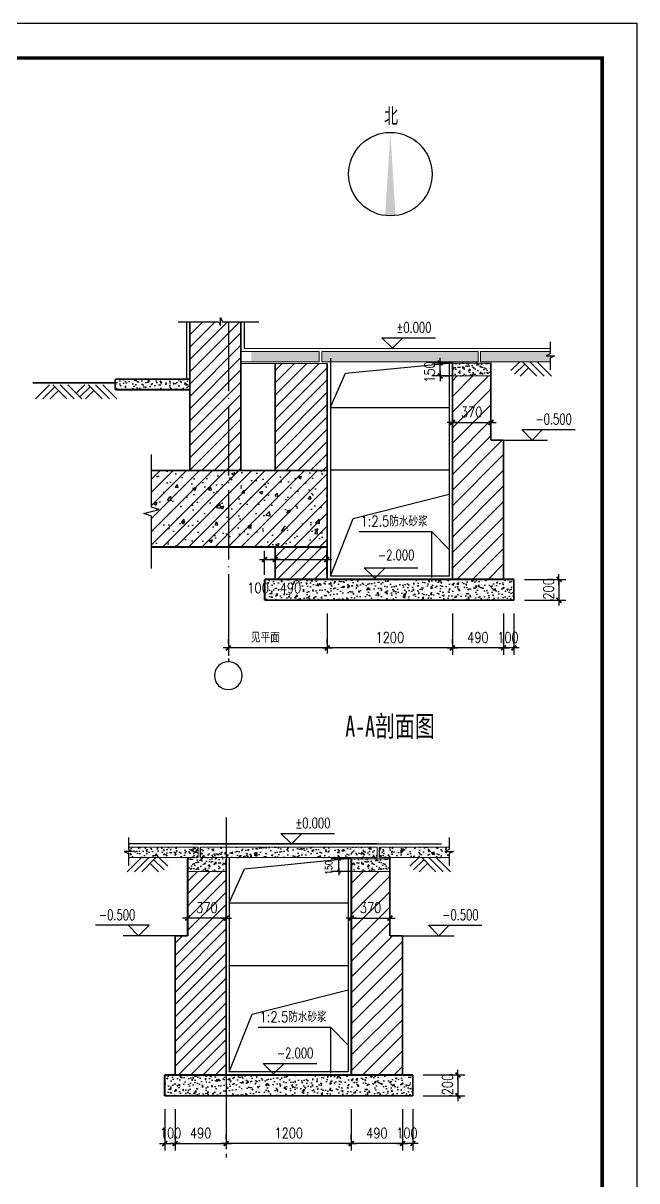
# Model space of a CAD drawing. Extents: x -55219 to 470149, y 494712 to 780039.
# Drawn here: x 44447 to 70931, y 632948 to 682881 of the extents above; entities that cross this region are included whole.
import ezdxf
from ezdxf.enums import TextEntityAlignment as Align

# ---------------------------------------------------------------- set-up
doc = ezdxf.new("R2010")
doc.units = 0
doc.header["$LTSCALE"] = 1500
doc.header["$MEASUREMENT"] = 0
doc.linetypes.add('CONTINOUS', pattern=[0])
doc.linetypes.add('DOTE', pattern=[2.42, 2, -0.2, 0.02, -0.2])
doc.layers.get('0').update_dxf_attribs({"linetype": 'CONTINUOUS'})
doc.layers.get('DEFPOINTS').update_dxf_attribs({"linetype": 'CONTINUOUS'})
for name, color, linetype in [('AXIS', 3, 'CONTINUOUS'), ('AXIS_TEXT', 7, 'CONTINUOUS'), ('DOTE', 1, 'DOTE'), ('LVTRY', 6, 'CONTINUOUS'), ('OTHER', 7, 'CONTINUOUS'), ('PUB_DIM', 3, 'CONTINUOUS'), ('PUB_TEXT', 7, 'CONTINUOUS'), ('PUB_TITLE', 4, 'CONTINUOUS'), ('PUB_WALL', 255, 'CONTINUOUS'), ('STAIR', 2, 'CONTINUOUS'), ('WINDOW', 2, 'CONTINUOUS')]:
    doc.layers.add(name, color=color, linetype=linetype)
doc.styles.add('-宋体', font='', dxfattribs={"width": 0.7})
doc.styles.add('_HZTXT', font='txt.shx', dxfattribs={"width": 0.8, "bigfont": 'hztxt.shx'})
doc.styles.add('_HZTXT1', font='txt.shx', dxfattribs={"width": 0.8, "bigfont": 'HZTXT1.shx'})
doc.styles.add('COMPLEX', font='COMPLEX')
doc.styles.add('DIM_FONT', font='SIMPLEX.shx', dxfattribs={"width": 0.8})
doc.styles.get('-宋体').set_extended_font_data('SimSun')
doc.dimstyles.new('AXIS', dxfattribs={"dimtxt": 300, "dimasz": 1, "dimexe": 250, "dimexo": 300, "dimgap": 150, "dimtad": 1, "dimdec": 0, "dimzin": 0, "dimdsep": 46, "dimtxsty": 'DIM_FONT', "dimblk": '_DIMX', "dimcen": 0.09, "dimse1": 1, "dimse2": 1, "dimclrt": 7, "dimadec": 0, "dimazin": 0, "dimtfac": 1, "dimtdec": 0, "dimtix": 1, "dimtmove": 2, "dimatfit": 3, "dimldrblk": '_DIMX', "dimfxl": 1, "dimtolj": 1, "dimtzin": 0, "dimarcsym": 0})
doc.dimstyles.new('DIMN150', dxfattribs={"dimscale": 1.5, "dimtxt": 300, "dimasz": 1, "dimexe": 250, "dimexo": 300, "dimgap": 150, "dimtad": 1, "dimdec": 0, "dimzin": 0, "dimdsep": 46, "dimtxsty": 'DIM_FONT', "dimblk": '_DIMX', "dimcen": 0.09, "dimclrt": 7, "dimadec": 0, "dimazin": 0, "dimtfac": 1, "dimtdec": 0, "dimtix": 1, "dimtmove": 2, "dimatfit": 3, "dimldrblk": '_DIMX', "dimfxl": 1, "dimtolj": 1, "dimtzin": 0, "dimarcsym": 0})
pattern_1 = [(50, (289052.7, 735730.43), (546.554, -47.81726), [57.15, -628.65]), (355, (289052.7, 735730.43), (-105.7285, 573.1699), [45.72, -502.92]), (100.451, (289098.24, 735726.45), (440.8275, 525.3501), [48.57, -534.27]), (46.1842, (289052.7, 735882.8), (813.2371, -126.127), [85.725, -942.975]), (96.6356, (289120.5, 735872.3), (712.2127, 742.2767), [72.855, -801.405]), (351.184, (289052.7, 735882.8), (712.2138, 742.2754), [68.58, -754.38]), (21, (289128.9, 735844.73), (454.84464, -306.79656), [57.15, -628.65]), (326, (289128.9, 735844.73), (185.4061, 552.5639), [45.72, -502.92]), (71.4514, (289166.8, 735819.16), (640.2495, 245.7686), [48.57, -534.27]), (37.5, (289052.7, 735730.43), (9.26581, 253.66512), [0, -496.824, 0, -510.54, 0, -504.825]), (7.5, (289052.7, 735730.43), (200.459, 300.54172), [0, -291.084, 0, -485.394, 0, -192.405]), (327.5, (288882.77, 735730.43), (406.77179, -17.18623), [0, -190.5, 0, -594.36, 0, -788.67]), (317.5, (288806.57, 735730.43), (444.38754, 76.27947), [0, -247.65, 0, -394.716, 0, -560.07])]

# ---------------------------------------------------------------- blocks, each defined once
blk = doc.blocks.new('_NORTH')
blk.add_circle((0, 0), 1200)
blk.add_solid([(-1191, 149), (-1191, -149), (1200, 0)])
blk = doc.blocks.new('_AXISO')
blk.add_circle((0, 0), 0.5)
at = {"layer": 'AXIS_TEXT', "style": 'COMPLEX', "width": 1.041667}
blk.add_attdef('A', text='', height=0.56, dxfattribs=at).set_placement((-0.25, -0.28), (0.25, -0.28), align=Align.FIT)
blk = doc.blocks.new('_DIMX')
blk.add_line((-150, 0), (150, 0))
at = {"const_width": 50}
blk.add_lwpolyline([(-70, -70), (70, 70)], dxfattribs=at)
blk = doc.blocks.new('*D894')
at = {"color": 0, "linetype": 'ByBlock'}
for p, q in [((57570, 656126), (57570, 656310)), ((62970, 656126), (62970, 656310)), ((62968, 655935), (57571, 655935))]:
    blk.add_line(p, q, dxfattribs=at)
at = {"layer": 'DEFPOINTS', "color": 0, "linetype": 'ByBlock'}
for p in [(57570, 655935), (57570, 655676), (62970, 655676)]:
    blk.add_point(p, dxfattribs=at)
at = {"color": 0, "linetype": 'ByBlock', "xscale": 1.5, "yscale": 1.5, "zscale": 1.5, "rotation": 180}
blk.add_blockref('_DIMX', (57570, 655935), dxfattribs=at)
at = {"color": 0, "linetype": 'ByBlock', "xscale": 1.5, "yscale": 1.5, "zscale": 1.5}
blk.add_blockref('_DIMX', (62970, 655935), dxfattribs=at)
at = {"color": 7, "linetype": 'ByBlock', "insert": (60270, 656385), "char_height": 450, "attachment_point": 5, "style": 'DIM_FONT'}
blk.add_mtext('\\A1;1200', dxfattribs=at)
blk = doc.blocks.new('*D895')
at = {"color": 0, "linetype": 'ByBlock'}
for p, q in [((54869, 659089), (54869, 660120)), ((55320, 659089), (55320, 660120)), ((54868, 659745), (54866, 659745)), ((54869, 659745), (55320, 659745)), ((54869, 659745), (55320, 659745)), ((55321, 659745), (55323, 659745))]:
    blk.add_line(p, q, dxfattribs=at)
at = {"layer": 'DEFPOINTS', "color": 0, "linetype": 'ByBlock'}
for p in [(55320, 659745), (54869, 658639), (55320, 658639)]:
    blk.add_point(p, dxfattribs=at)
at = {"color": 0, "linetype": 'ByBlock', "xscale": 1.5, "yscale": 1.5, "zscale": 1.5}
blk.add_blockref('_DIMX', (54869, 659745), dxfattribs=at)
at = {"color": 0, "linetype": 'ByBlock', "xscale": 1.5, "yscale": 1.5, "zscale": 1.5, "rotation": 180}
blk.add_blockref('_DIMX', (55320, 659745), dxfattribs=at)
at = {"color": 7, "linetype": 'ByBlock', "insert": (54587, 658521), "char_height": 450, "attachment_point": 5, "style": 'DIM_FONT'}
blk.add_mtext('\\A1;100', dxfattribs=at)
blk = doc.blocks.new('*D896')
at = {"color": 0, "linetype": 'ByBlock'}
for p, q in [((55320, 659089), (55320, 660120)), ((57549, 659086), (57549, 660120)), ((55321, 659745), (57547, 659745))]:
    blk.add_line(p, q, dxfattribs=at)
at = {"layer": 'DEFPOINTS', "color": 0, "linetype": 'ByBlock'}
for p in [(57549, 659745), (55320, 658639), (57549, 658636)]:
    blk.add_point(p, dxfattribs=at)
at = {"color": 0, "linetype": 'ByBlock', "xscale": 1.5, "yscale": 1.5, "zscale": 1.5, "rotation": 180}
blk.add_blockref('_DIMX', (55320, 659745), dxfattribs=at)
at = {"color": 0, "linetype": 'ByBlock', "xscale": 1.5, "yscale": 1.5, "zscale": 1.5}
blk.add_blockref('_DIMX', (57549, 659745), dxfattribs=at)
at = {"color": 7, "linetype": 'ByBlock', "insert": (55984, 658521), "char_height": 450, "attachment_point": 5, "style": 'DIM_FONT'}
blk.add_mtext('\\A1;490', dxfattribs=at)
blk = doc.blocks.new('*D897')
at = {"color": 0, "linetype": 'ByBlock'}
for p, q in [((62970, 656126), (62970, 656310)), ((65175, 656126), (65175, 656310)), ((65173, 655935), (62971, 655935))]:
    blk.add_line(p, q, dxfattribs=at)
at = {"layer": 'DEFPOINTS', "color": 0, "linetype": 'ByBlock'}
for p in [(62970, 655935), (62970, 655676), (65175, 655676)]:
    blk.add_point(p, dxfattribs=at)
at = {"color": 0, "linetype": 'ByBlock', "xscale": 1.5, "yscale": 1.5, "zscale": 1.5, "rotation": 180}
blk.add_blockref('_DIMX', (62970, 655935), dxfattribs=at)
at = {"color": 0, "linetype": 'ByBlock', "xscale": 1.5, "yscale": 1.5, "zscale": 1.5}
blk.add_blockref('_DIMX', (65175, 655935), dxfattribs=at)
at = {"color": 7, "linetype": 'ByBlock', "insert": (64072, 656385), "char_height": 450, "attachment_point": 5, "style": 'DIM_FONT'}
blk.add_mtext('\\A1;490', dxfattribs=at)
blk = doc.blocks.new('*D898')
at = {"color": 0, "linetype": 'ByBlock'}
for p, q in [((65175, 656126), (65175, 656310)), ((65625, 656126), (65625, 656310)), ((65173, 655935), (65172, 655935)), ((65625, 655935), (65175, 655935)), ((65625, 655935), (65175, 655935)), ((65626, 655935), (65628, 655935))]:
    blk.add_line(p, q, dxfattribs=at)
at = {"layer": 'DEFPOINTS', "color": 0, "linetype": 'ByBlock'}
for p in [(65175, 655935), (65175, 655676), (65625, 655676)]:
    blk.add_point(p, dxfattribs=at)
at = {"color": 0, "linetype": 'ByBlock', "xscale": 1.5, "yscale": 1.5, "zscale": 1.5}
blk.add_blockref('_DIMX', (65175, 655935), dxfattribs=at)
at = {"color": 0, "linetype": 'ByBlock', "xscale": 1.5, "yscale": 1.5, "zscale": 1.5, "rotation": 180}
blk.add_blockref('_DIMX', (65625, 655935), dxfattribs=at)
at = {"color": 7, "linetype": 'ByBlock', "insert": (65369, 656385), "char_height": 450, "attachment_point": 5, "style": 'DIM_FONT'}
blk.add_mtext('\\A1;100', dxfattribs=at)
blk = doc.blocks.new('*D899')
at = {"color": 0, "linetype": 'ByBlock'}
for p, q in [((62970, 665609), (62970, 666032)), ((62971, 665657), (64633, 665657)), ((64635, 665609), (64635, 666032))]:
    blk.add_line(p, q, dxfattribs=at)
at = {"layer": 'DEFPOINTS', "color": 0, "linetype": 'ByBlock'}
for p in [(64635, 665657), (62970, 665159), (64635, 665159)]:
    blk.add_point(p, dxfattribs=at)
at = {"color": 0, "linetype": 'ByBlock', "xscale": 1.5, "yscale": 1.5, "zscale": 1.5, "rotation": 180}
blk.add_blockref('_DIMX', (62970, 665657), dxfattribs=at)
at = {"color": 0, "linetype": 'ByBlock', "xscale": 1.5, "yscale": 1.5, "zscale": 1.5}
blk.add_blockref('_DIMX', (64635, 665657), dxfattribs=at)
at = {"color": 7, "linetype": 'ByBlock', "insert": (63802, 666107), "char_height": 450, "attachment_point": 5, "style": 'DIM_FONT'}
blk.add_mtext('\\A1;370', dxfattribs=at)
blk = doc.blocks.new('*D900')
at = {"color": 0, "linetype": 'ByBlock'}
for p, q in [((62436, 667668), (62436, 668220)), ((62579, 668221), (62811, 668221)), ((62579, 667667), (62811, 667667))]:
    blk.add_line(p, q, dxfattribs=at)
at = {"layer": 'DEFPOINTS', "color": 0, "linetype": 'ByBlock'}
for p in [(62129, 668221), (62436, 668221), (62129, 667667)]:
    blk.add_point(p, dxfattribs=at)
at = {"color": 0, "linetype": 'ByBlock', "xscale": 1.5, "yscale": 1.5, "zscale": 1.5}
for p, rotation in [((62436, 668221), 90), ((62436, 667667), 270)]:
    blk.add_blockref('_DIMX', p, dxfattribs=dict(at, rotation=rotation))
at = {"color": 7, "linetype": 'ByBlock', "insert": (61986, 667833), "char_height": 450, "attachment_point": 5, "rotation": 90, "style": 'DIM_FONT'}
blk.add_mtext('\\A1;150', dxfattribs=at)
blk = doc.blocks.new('*D901')
at = {"color": 0, "linetype": 'ByBlock'}
for p, q in [((67321, 658892), (67195, 658892)), ((67570, 658890), (67570, 657993)), ((67321, 657992), (67195, 657992))]:
    blk.add_line(p, q, dxfattribs=at)
at = {"layer": 'DEFPOINTS', "color": 0, "linetype": 'ByBlock'}
for p in [(67771, 658892), (67570, 657992), (67771, 657992)]:
    blk.add_point(p, dxfattribs=at)
at = {"color": 0, "linetype": 'ByBlock', "xscale": 1.5, "yscale": 1.5, "zscale": 1.5}
for p, rotation in [((67570, 658892), 90), ((67570, 657992), 270)]:
    blk.add_blockref('_DIMX', p, dxfattribs=dict(at, rotation=rotation))
at = {"color": 7, "linetype": 'ByBlock', "insert": (67120, 658480), "char_height": 450, "attachment_point": 5, "rotation": 90, "style": 'DIM_FONT'}
blk.add_mtext('\\A1;200', dxfattribs=at)
blk = doc.blocks.new('*D909')
at = {"color": 0, "linetype": 'ByBlock'}
for p, q in [((58609, 644232), (58609, 644656)), ((60274, 644232), (60274, 644656)), ((58611, 644281), (60273, 644281))]:
    blk.add_line(p, q, dxfattribs=at)
at = {"layer": 'DEFPOINTS', "color": 0, "linetype": 'ByBlock'}
for p in [(60274, 644281), (58609, 643782), (60274, 643782)]:
    blk.add_point(p, dxfattribs=at)
at = {"color": 0, "linetype": 'ByBlock', "xscale": 1.5, "yscale": 1.5, "zscale": 1.5, "rotation": 180}
blk.add_blockref('_DIMX', (58609, 644281), dxfattribs=at)
at = {"color": 0, "linetype": 'ByBlock', "xscale": 1.5, "yscale": 1.5, "zscale": 1.5}
blk.add_blockref('_DIMX', (60274, 644281), dxfattribs=at)
at = {"color": 7, "linetype": 'ByBlock', "insert": (59442, 644731), "char_height": 450, "attachment_point": 5, "style": 'DIM_FONT'}
blk.add_mtext('\\A1;370', dxfattribs=at)
blk = doc.blocks.new('*D908')
at = {"color": 0, "linetype": 'ByBlock'}
for p, q in [((60814, 634749), (60814, 634933)), ((61264, 634749), (61264, 634933)), ((60813, 634558), (60811, 634558)), ((61264, 634558), (60814, 634558)), ((61264, 634558), (60814, 634558)), ((61266, 634558), (61267, 634558))]:
    blk.add_line(p, q, dxfattribs=at)
at = {"layer": 'DEFPOINTS', "color": 0, "linetype": 'ByBlock'}
for p in [(60814, 634558), (60814, 634299), (61264, 634299)]:
    blk.add_point(p, dxfattribs=at)
at = {"color": 0, "linetype": 'ByBlock', "xscale": 1.5, "yscale": 1.5, "zscale": 1.5}
blk.add_blockref('_DIMX', (60814, 634558), dxfattribs=at)
at = {"color": 0, "linetype": 'ByBlock', "xscale": 1.5, "yscale": 1.5, "zscale": 1.5, "rotation": 180}
blk.add_blockref('_DIMX', (61264, 634558), dxfattribs=at)
at = {"color": 7, "linetype": 'ByBlock', "insert": (61009, 635008), "char_height": 450, "attachment_point": 5, "style": 'DIM_FONT'}
blk.add_mtext('\\A1;100', dxfattribs=at)
blk = doc.blocks.new('*D907')
at = {"color": 0, "linetype": 'ByBlock'}
for p, q in [((58609, 634749), (58609, 634933)), ((60814, 634749), (60814, 634933)), ((60813, 634558), (58611, 634558))]:
    blk.add_line(p, q, dxfattribs=at)
at = {"layer": 'DEFPOINTS', "color": 0, "linetype": 'ByBlock'}
for p in [(58609, 634558), (58609, 634299), (60814, 634299)]:
    blk.add_point(p, dxfattribs=at)
at = {"color": 0, "linetype": 'ByBlock', "xscale": 1.5, "yscale": 1.5, "zscale": 1.5, "rotation": 180}
blk.add_blockref('_DIMX', (58609, 634558), dxfattribs=at)
at = {"color": 0, "linetype": 'ByBlock', "xscale": 1.5, "yscale": 1.5, "zscale": 1.5}
blk.add_blockref('_DIMX', (60814, 634558), dxfattribs=at)
at = {"color": 7, "linetype": 'ByBlock', "insert": (59712, 635008), "char_height": 450, "attachment_point": 5, "style": 'DIM_FONT'}
blk.add_mtext('\\A1;490', dxfattribs=at)
blk = doc.blocks.new('*D906')
at = {"color": 0, "linetype": 'ByBlock'}
for p, q in [((62961, 637515), (62835, 637515)), ((63210, 637513), (63210, 636616)), ((62961, 636615), (62835, 636615))]:
    blk.add_line(p, q, dxfattribs=at)
at = {"layer": 'DEFPOINTS', "color": 0, "linetype": 'ByBlock'}
for p in [(63411, 637515), (63210, 636615), (63411, 636615)]:
    blk.add_point(p, dxfattribs=at)
at = {"color": 0, "linetype": 'ByBlock', "xscale": 1.5, "yscale": 1.5, "zscale": 1.5}
for p, rotation in [((63210, 637515), 90), ((63210, 636615), 270)]:
    blk.add_blockref('_DIMX', p, dxfattribs=dict(at, rotation=rotation))
at = {"color": 7, "linetype": 'ByBlock', "insert": (62760, 637103), "char_height": 450, "attachment_point": 5, "rotation": 90, "style": 'DIM_FONT'}
blk.add_mtext('\\A1;200', dxfattribs=at)
blk = doc.blocks.new('*D905')
at = {"color": 0, "linetype": 'ByBlock'}
for p, q in [((51546, 644232), (51546, 644656)), ((53211, 644232), (53211, 644656)), ((53209, 644281), (51547, 644281))]:
    blk.add_line(p, q, dxfattribs=at)
at = {"layer": 'DEFPOINTS', "color": 0, "linetype": 'ByBlock'}
for p in [(51546, 644281), (51546, 643782), (53211, 643782)]:
    blk.add_point(p, dxfattribs=at)
at = {"color": 0, "linetype": 'ByBlock', "xscale": 1.5, "yscale": 1.5, "zscale": 1.5, "rotation": 180}
blk.add_blockref('_DIMX', (51546, 644281), dxfattribs=at)
at = {"color": 0, "linetype": 'ByBlock', "xscale": 1.5, "yscale": 1.5, "zscale": 1.5}
blk.add_blockref('_DIMX', (53211, 644281), dxfattribs=at)
at = {"color": 7, "linetype": 'ByBlock', "insert": (52378, 644731), "char_height": 450, "attachment_point": 5, "style": 'DIM_FONT'}
blk.add_mtext('\\A1;370', dxfattribs=at)
blk = doc.blocks.new('*D904')
at = {"color": 0, "linetype": 'ByBlock'}
for p, q in [((50556, 634749), (50556, 634933)), ((51006, 634749), (51006, 634933)), ((50554, 634558), (50553, 634558)), ((50556, 634558), (51006, 634558)), ((50556, 634558), (51006, 634558)), ((51007, 634558), (51009, 634558))]:
    blk.add_line(p, q, dxfattribs=at)
at = {"layer": 'DEFPOINTS', "color": 0, "linetype": 'ByBlock'}
for p in [(50556, 634299), (51006, 634558), (51006, 634299)]:
    blk.add_point(p, dxfattribs=at)
at = {"color": 0, "linetype": 'ByBlock', "xscale": 1.5, "yscale": 1.5, "zscale": 1.5}
blk.add_blockref('_DIMX', (50556, 634558), dxfattribs=at)
at = {"color": 0, "linetype": 'ByBlock', "xscale": 1.5, "yscale": 1.5, "zscale": 1.5, "rotation": 180}
blk.add_blockref('_DIMX', (51006, 634558), dxfattribs=at)
at = {"color": 7, "linetype": 'ByBlock', "insert": (50812, 635008), "char_height": 450, "attachment_point": 5, "style": 'DIM_FONT'}
blk.add_mtext('\\A1;100', dxfattribs=at)
blk = doc.blocks.new('*D903')
at = {"color": 0, "linetype": 'ByBlock'}
for p, q in [((51006, 634749), (51006, 634933)), ((53211, 634749), (53211, 634933)), ((51007, 634558), (53209, 634558))]:
    blk.add_line(p, q, dxfattribs=at)
at = {"layer": 'DEFPOINTS', "color": 0, "linetype": 'ByBlock'}
for p in [(51006, 634299), (53211, 634558), (53211, 634299)]:
    blk.add_point(p, dxfattribs=at)
at = {"color": 0, "linetype": 'ByBlock', "xscale": 1.5, "yscale": 1.5, "zscale": 1.5, "rotation": 180}
blk.add_blockref('_DIMX', (51006, 634558), dxfattribs=at)
at = {"color": 0, "linetype": 'ByBlock', "xscale": 1.5, "yscale": 1.5, "zscale": 1.5}
blk.add_blockref('_DIMX', (53211, 634558), dxfattribs=at)
at = {"color": 7, "linetype": 'ByBlock', "insert": (52108, 635008), "char_height": 450, "attachment_point": 5, "style": 'DIM_FONT'}
blk.add_mtext('\\A1;490', dxfattribs=at)
blk = doc.blocks.new('*D902')
at = {"color": 0, "linetype": 'ByBlock'}
for p, q in [((53209, 634749), (53209, 634933)), ((58609, 634749), (58609, 634933)), ((58608, 634558), (53211, 634558))]:
    blk.add_line(p, q, dxfattribs=at)
at = {"layer": 'DEFPOINTS', "color": 0, "linetype": 'ByBlock'}
for p in [(53209, 634558), (53209, 634299), (58609, 634299)]:
    blk.add_point(p, dxfattribs=at)
at = {"color": 0, "linetype": 'ByBlock', "xscale": 1.5, "yscale": 1.5, "zscale": 1.5, "rotation": 180}
blk.add_blockref('_DIMX', (53209, 634558), dxfattribs=at)
at = {"color": 0, "linetype": 'ByBlock', "xscale": 1.5, "yscale": 1.5, "zscale": 1.5}
blk.add_blockref('_DIMX', (58609, 634558), dxfattribs=at)
at = {"color": 7, "linetype": 'ByBlock', "insert": (55909, 635008), "char_height": 450, "attachment_point": 5, "style": 'DIM_FONT'}
blk.add_mtext('\\A1;1200', dxfattribs=at)

msp = doc.modelspace()

# ---------------------------------------------------------------- hatches: boundary and pattern name
h = msp.add_hatch()
h.set_pattern_fill('AN33C', color=256, scale=750, style=0)
h.set_pattern_definition([(50, (329031.8, 730246.4), (537.94514, -47.0641), [56.25, -618.75]), (355, (329031.8, 730246.4), (-104.0635, 564.1441), [45, -495]), (100.4514, (329076.63, 730242.47), (433.882, 517.0797), [47.8051, -525.8566]), (46.1842, (329031.8, 730396.4), (800.4308, -124.1393), [84.375, -928.125]), (96.6356, (329098.5, 730386.04), (700.997, 730.5884), [71.7077, -788.7847]), (351.1842, (329031.8, 730396.4), (700.9965, 730.589), [67.5, -742.5]), (21, (329106.8, 730358.9), (447.6803, -301.9642), [56.25, -618.75]), (326, (329106.8, 730358.9), (182.4865, 543.8625), [45, -495]), (71.4514, (329144.1, 730333.7), (630.167, 241.8979), [47.8051, -525.8566]), (37.5, (329031.8, 730246.39), (9.11989, 249.67039), [0, -489, 0, -502.5, 0, -496.875]), (7.5, (329031.8, 730246.4), (197.30215, 295.80878), [0, -286.5, 0, -477.75, 0, -189.375]), (327.5, (328864.55, 730246.39), (400.36683, -16.91615), [0, -187.5, 0, -585, 0, -776.25]), (317.5, (328789.55, 730246.4), (437.38963, 75.07874), [0, -243.75, 0, -388.5, 0, -551.25])])
h.paths.add_polyline_path([(64088.1, 668270.8), (64088.1, 668720.8), (57338.1, 668720.8), (57338.1, 668270.8)])
h.paths.add_polyline_path([(54292.8, 668721.8), (54292.8, 668631.8), (54292.8, 668271.8), (57222.8, 668270.8), (57222.8, 668720.8)])
h.paths.add_polyline_path([(67191.7, 668270.8), (67191.7, 668437.3), (67371.7, 668527.3), (67011.7, 668527.3), (67191.7, 668617.3), (67191.7, 668720.8), (64178.1, 668720.8), (64178.1, 668270.8)])
h = msp.add_hatch()
h.set_pattern_fill('ANSI31', color=256, scale=150, style=0)
h.set_pattern_definition([(45, (221883.7, 679539.77), (-336.7596, 336.7596), [])])
h.paths.add_polyline_path([(62969.8, 658891.9), (65174.8, 658891.7), (65174.8, 664891.6), (64634.8, 664891.6), (64634.8, 667666.6), (62969.8, 667666.6)])
h.paths.add_polyline_path([(63227, 666444.9), (64377.7, 666444.9), (64377.7, 665769.9), (63227, 665769.9)], flags=24)
h = msp.add_hatch()
h.set_pattern_fill('AN33C', color=256, scale=750, style=0)
h.set_pattern_definition([(50, (327763.5, 730247.37), (537.94514, -47.0641), [56.25, -618.75]), (355, (327763.5, 730247.37), (-104.0635, 564.1441), [45, -495]), (100.4514, (327808.33, 730243.44), (433.882, 517.0797), [47.8051, -525.8566]), (46.1842, (327763.5, 730397.37), (800.4308, -124.1393), [84.375, -928.125]), (96.6356, (327830.2, 730387), (700.997, 730.5884), [71.7077, -788.7847]), (351.1842, (327763.5, 730397.4), (700.9965, 730.589), [67.5, -742.5]), (21, (327838.5, 730359.87), (447.6803, -301.9642), [56.25, -618.75]), (326, (327838.5, 730359.87), (182.4865, 543.8625), [45, -495]), (71.4514, (327875.8, 730334.7), (630.167, 241.8979), [47.8051, -525.8566]), (37.5, (327763.5, 730247.37), (9.11989, 249.67039), [0, -489, 0, -502.5, 0, -496.875]), (7.5, (327763.5, 730247.37), (197.30215, 295.80878), [0, -286.5, 0, -477.75, 0, -189.375]), (327.5, (327596.25, 730247.37), (400.36683, -16.91615), [0, -187.5, 0, -585, 0, -776.25]), (317.5, (327521.25, 730247.37), (437.38963, 75.07874), [0, -243.75, 0, -388.5, 0, -551.25])])
h.paths.add_polyline_path([(48419.8, 667521.8), (48419.8, 667071.8), (51637.8, 667071.8), (51637.8, 667521.8)])
h = msp.add_hatch()
h.set_pattern_fill('AN33C', color=256, scale=750, style=0)
h.set_pattern_definition([(50, (328588.5, 728157.25), (537.94514, -47.0641), [56.25, -618.75]), (355, (328588.5, 728157.25), (-104.0635, 564.1441), [45, -495]), (100.4514, (328633.33, 728153.33), (433.882, 517.0797), [47.8051, -525.8566]), (46.1842, (328588.5, 728307.25), (800.4308, -124.1393), [84.375, -928.125]), (96.6356, (328655.2, 728296.9), (700.997, 730.5884), [71.7077, -788.7847]), (351.1842, (328588.5, 728307.25), (700.9965, 730.589), [67.5, -742.5]), (21, (328663.5, 728269.75), (447.6803, -301.9642), [56.25, -618.75]), (326, (328663.5, 728269.75), (182.4865, 543.8625), [45, -495]), (71.4514, (328700.8, 728244.6), (630.167, 241.8979), [47.8051, -525.8566]), (37.5, (328588.5, 728157.25), (9.11989, 249.67039), [0, -489, 0, -502.5, 0, -496.875]), (7.5, (328588.5, 728157.25), (197.30215, 295.80878), [0, -286.5, 0, -477.75, 0, -189.375]), (327.5, (328421.25, 728157.25), (400.36683, -16.91615), [0, -187.5, 0, -585, 0, -776.25]), (317.5, (328346.25, 728157.25), (437.38963, 75.07874), [0, -243.75, 0, -388.5, 0, -551.25])])
h.paths.add_polyline_path([(54869.3, 658892.6), (54869.3, 657992.6), (65626.5, 657991.6), (65626.5, 658891.6)])
h = msp.add_hatch()
h.set_pattern_fill('AR-CONC', color=256, scale=3, style=0)
h.set_pattern_definition(pattern_1)
h.paths.add_polyline_path([(48989, 647344), (48989, 647240.5), (49169, 647150.5), (48809, 647150.5), (48989, 647060.5), (48989, 646894), (52002.5, 646894), (52002.5, 647344)])
h = msp.add_hatch()
h.set_pattern_fill('AR-CONC', color=256, scale=7.5, style=0)
h.set_pattern_definition([(50, (289052.7, 735730.4), (1366.385, -119.543), [142.875, -1571.625]), (355, (289052.7, 735730.4), (-264.321, 1432.925), [114.3, -1257.3]), (100.451, (289166.6, 735720.5), (1102.069, 1313.375), [121.425, -1335.675]), (46.1842, (289052.7, 736111.4), (2033.093, -315.317), [214.312, -2357.438]), (96.6356, (289222.1, 736085.2), (1780.532, 1855.692), [182.137, -2003.512]), (351.184, (289052.7, 736111.4), (1780.535, 1855.688), [171.45, -1885.95]), (21, (289243.2, 736016.2), (1137.1116, -766.9914), [142.875, -1571.625]), (326, (289243.2, 736016.2), (463.515, 1381.41), [114.3, -1257.3]), (71.4514, (289338, 735952.3), (1600.624, 614.4214), [121.425, -1335.675]), (37.5, (289052.7, 735730.43), (23.1645, 634.1628), [0, -1242.06, 0, -1276.35, 0, -1262.0625]), (7.5, (289052.7, 735730.4), (501.1475, 751.3543), [0, -727.71, 0, -1213.485, 0, -481.0125]), (327.5, (288627.9, 735730.43), (1016.9295, -42.9656), [0, -476.25, 0, -1485.9, 0, -1971.675]), (317.5, (288437.4, 735730.4), (1110.969, 190.6987), [0, -619.125, 0, -986.79, 0, -1400.175])])
h.paths.add_polyline_path([(48989, 647344), (48989, 647240.5), (49169, 647150.5), (48809, 647150.5), (48989, 647060.5), (48989, 646894), (52002.5, 646894), (52002.5, 647344)])
h.paths.add_polyline_path([(53209.3, 647344), (53209.3, 646894), (59727.6, 646894), (59727.6, 647344)])
h.paths.add_polyline_path([(52092.5, 647344), (52092.5, 646894), (53209.3, 646894), (53209.3, 647344)])
h.paths.add_polyline_path([(59817.6, 647344), (59817.6, 646894), (62831.2, 646894), (62831.2, 647060.5), (63011.2, 647150.5), (62651.2, 647150.5), (62831.2, 647240.5), (62831.2, 647344)])
h = msp.add_hatch()
h.set_pattern_fill('AR-CONC', color=256, scale=3, style=0)
h.set_pattern_definition(pattern_1)
h.paths.add_polyline_path([(53209.3, 646894), (53209.3, 647344), (52092.5, 647344), (52092.5, 646894)])
h.paths.add_polyline_path([(59727.6, 646894), (59727.6, 647344), (53209.3, 647344), (53209.3, 646894)])
h.paths.add_polyline_path([(62831.2, 646894), (62831.2, 647060.5), (63011.2, 647150.5), (62651.2, 647150.5), (62831.2, 647240.5), (62831.2, 647344), (59817.6, 647344), (59817.6, 646894)])
h = msp.add_hatch()
h.set_pattern_fill('ANSI31', color=256, scale=150, style=0)
h.set_pattern_definition([(45, (217523.2, 657862.97), (-336.7596, 336.7596), [])])
h.paths.add_polyline_path([(58609.3, 637514.9), (60814.3, 637514.9), (60814.3, 643514.9), (60274.3, 643514.9), (60274.3, 646289.9), (58609.3, 646289.9)])
h.paths.add_polyline_path([(58866.5, 645068.1), (60017.2, 645068.1), (60017.2, 644393.1), (58866.5, 644393.1)], flags=24)
h = msp.add_hatch()
h.set_pattern_fill('AN33C', color=256, scale=750, style=0)
h.set_pattern_definition([(50, (324228, 706780.45), (537.94514, -47.0641), [56.25, -618.75]), (355, (324228, 706780.45), (-104.0635, 564.1441), [45, -495]), (100.4514, (324272.84, 706776.53), (433.882, 517.0797), [47.8051, -525.8566]), (46.1842, (324228, 706930.45), (800.4308, -124.1393), [84.375, -928.125]), (96.6356, (324294.7, 706920.1), (700.997, 730.5884), [71.7077, -788.7847]), (351.1842, (324228, 706930.45), (700.9965, 730.589), [67.5, -742.5]), (21, (324303, 706892.95), (447.6803, -301.9642), [56.25, -618.75]), (326, (324303, 706892.95), (182.4865, 543.8625), [45, -495]), (71.4514, (324340.3, 706867.8), (630.167, 241.8979), [47.8051, -525.8566]), (37.5, (324228.01, 706780.45), (9.11989, 249.67039), [0, -489, 0, -502.5, 0, -496.875]), (7.5, (324228, 706780.45), (197.30215, 295.80878), [0, -286.5, 0, -477.75, 0, -189.375]), (327.5, (324060.76, 706780.45), (400.36683, -16.91615), [0, -187.5, 0, -585, 0, -776.25]), (317.5, (323985.76, 706780.45), (437.38963, 75.07874), [0, -243.75, 0, -388.5, 0, -551.25])])
h.paths.add_polyline_path([(50554.1, 637514.9), (50554.1, 636614.9), (61266, 636614.9), (61266, 637514.9)])
at = {"layer": 'LVTRY'}
h = msp.add_hatch(dxfattribs=at)
h.set_pattern_fill('AN31C', color=256, scale=2000, style=0)
h.set_pattern_definition([(45, (0, -1674.27), (-282.84271, 282.84271), []), (50, (0, -1674.3), (1434.5204, -125.5043), [150, -1650]), (355, (0, -1674.3), (-277.5027, 1504.3843), [120, -1320]), (100.4514, (119.5, -1684.7), (1157.0188, 1378.879), [127.4804, -1402.2842]), (46.1842, (0, -1274.3), (2134.482, -331.038), [225, -2475]), (96.6356, (177.9, -1301.9), (1869.3254, 1948.236), [191.2206, -2103.426]), (351.1842, (0, -1274.3), (1869.324, 1948.237), [180, -1980]), (21, (200, -1374.3), (1193.8141, -805.2378), [150, -1650]), (326, (200, -1374.3), (486.6307, 1450.3), [120, -1320]), (71.4514, (299.5, -1441.4), (1680.4453, 645.061), [127.4804, -1402.2842]), (37.5, (0, -1674.27), (24.3197, 665.7877), [0, -1304, 0, -1340, 0, -1325]), (7.5, (0, -1674.3), (526.1391, 788.8234), [0, -764, 0, -1274, 0, -505]), (327.5, (-446, -1674.27), (1067.64487, -45.10974), [0, -500, 0, -1560, 0, -2070]), (317.5, (-646, -1674.3), (1166.3723, 200.21), [0, -650, 0, -1036, 0, -1470])])
h.paths.add_polyline_path([(53302.8, 663585.7), (49987.1, 663585.7), (49987.1, 662011.9), (50317.1, 661906.9), (49657.1, 661726.9), (49987.1, 661621.9), (49987.1, 660285.7), (53302.8, 660285.7)])
h.paths.add_polyline_path([(53302.8, 663585.7), (53302.8, 660285.7), (55319.8, 660285.7), (57569.8, 660285.7), (57569.8, 663585.7)])
at = {"layer": 'PUB_WALL', "ltscale": 100}
h = msp.add_hatch(dxfattribs=at)
h.set_pattern_fill('AR-SAND', color=0, scale=150, style=0)
h.set_pattern_definition([(37.5, (65884.5, 552264.67), (-9.449, 289.02357), [0, -228, 0, -255, 0, -243.75]), (7.5, (65884.5, 552264.67), (265.4665, 423.3219), [0, -123, 0, -205.5, 0, -78.75]), (327.5, (65700, 552264.67), (467.1213, 0.84886), [0, -75, 0, -270, 0, -352.5]), (317.5, (65700, 552264.67), (450.919, 131.6513), [0, -37.5, 0, -177, 0, -202.5])])
h.paths.add_polyline_path([(64634.8, 667666.6), (64634.8, 668270.8), (64178.1, 668270.8), (64178.1, 668341.6), (64088.1, 668341.6), (64088.1, 668270.8), (62969.8, 668270.8), (62969.8, 667666.6)])
h = msp.add_hatch(dxfattribs=at)
h.set_pattern_fill('AR-SAND', color=0, scale=150, style=0)
h.set_pattern_definition([(142.5, (50296.15, 530887.88), (9.449, 289.02357), [0, -228, 0, -255, 0, -243.75]), (172.5, (50296.15, 530887.88), (-265.4665, 423.3219), [0, -123, 0, -205.5, 0, -78.75]), (212.5, (50480.65, 530887.88), (-467.1213, 0.84886), [0, -75, 0, -270, 0, -352.5]), (222.5, (50480.65, 530887.88), (-450.919, 131.6513), [0, -37.5, 0, -177, 0, -202.5])])
h.paths.add_polyline_path([(51545.8, 646289.9), (51545.8, 646894), (52002.5, 646894), (52002.5, 646964.9), (52092.5, 646964.9), (52092.5, 646894), (53210.8, 646894), (53210.8, 646289.9)])
h = msp.add_hatch(dxfattribs=at)
h.set_pattern_fill('AR-SAND', color=0, scale=150, style=0)
h.set_pattern_definition([(37.5, (61524, 530887.88), (-9.449, 289.02357), [0, -228, 0, -255, 0, -243.75]), (7.5, (61524, 530887.88), (265.4665, 423.3219), [0, -123, 0, -205.5, 0, -78.75]), (327.5, (61339.5, 530887.88), (467.1213, 0.84886), [0, -75, 0, -270, 0, -352.5]), (317.5, (61339.5, 530887.88), (450.919, 131.6513), [0, -37.5, 0, -177, 0, -202.5])])
h.paths.add_polyline_path([(60274.3, 646289.9), (60274.3, 646894), (59817.6, 646894), (59817.6, 646964.9), (59727.6, 646964.9), (59727.6, 646894), (58609.3, 646894), (58609.3, 646289.9)])
at = {"layer": 'WINDOW', "ltscale": 100}
h = msp.add_hatch(dxfattribs=at)
h.set_pattern_fill('ANSI31', color=0, scale=3000, style=0)
h.set_pattern_definition([(45, (-66696.26, 549508.95), (-265.16504, 265.16504), [])])
h.paths.add_polyline_path([(53302.8, 670003.2), (53051.3, 670003.2), (52961.3, 670183.2), (52961.3, 669823.2), (52871.3, 670003.2), (51637.8, 670003.2), (51637.8, 668631.8), (51637.8, 663585.7), (53302.8, 663585.7)])
h.paths.add_polyline_path([(53302.8, 663585.7), (53842.8, 663585.7), (53842.8, 670003.2), (53302.8, 670003.2)])
h = msp.add_hatch(dxfattribs=at)
h.set_pattern_fill('ANSI31', color=0, scale=3000, style=0)
h.set_pattern_definition([(45, (-66246.26, 549508.95), (-265.16504, 265.16504), [])])
h.paths.add_polyline_path([(55319.8, 663585.7), (57569.8, 663585.7), (57569.8, 668204.2), (55319.8, 668204.9)])
h = msp.add_hatch(dxfattribs=at)
h.set_pattern_fill('ANSI31', color=0, scale=3000, style=0)
h.set_pattern_definition([(45, (-66246.26, 547834.7), (-265.16504, 265.16504), [])])
h.paths.add_polyline_path([(55319.8, 658892.6), (57569.8, 658892.4), (57569.8, 660285.7), (55319.8, 660285.7)])
h.paths.add_polyline_path([(55409.1, 658858.3), (56559.8, 658858.3), (56559.8, 658183.3), (55409.1, 658183.3)], flags=9)
h = msp.add_hatch(dxfattribs=at)
h.set_pattern_fill('ANSI31', color=0, scale=3000, style=0)
h.set_pattern_definition([(45, (-92698.84, 528132.16), (-265.16504, 265.16504), [])])
h.paths.add_polyline_path([(53209.3, 646289.9), (51545.8, 646289.9), (51545.8, 643514.9), (51005.8, 643514.9), (51005.8, 637514.9), (53209.3, 637514.9)])
h.paths.add_polyline_path([(51803, 645068.1), (52953.7, 645068.1), (52953.7, 644393.1), (51803, 644393.1)], flags=24)

# ---------------------------------------------------------------- linework, layer by layer
for p, q in [((51502.8, 670003.2), (51502.8, 667521.8)), ((53977.8, 670003.2), (53977.8, 668856.8)), ((53977.8, 668856.8), (67191.7, 668855.8)), ((57704.8, 668431.6), (57704.8, 659026.6)), ((62834.8, 668221.3), (62834.8, 659026.6)), ((65862.5, 668263.7), (65494.1, 667895.2)), ((66094.9, 668177.8), (65653.2, 667736.1)), ((66006.9, 668265.8), (66613.6, 667659.1)), ((66327.3, 668263.7), (66931.8, 667659.1)), ((66645.5, 668263.7), (67250, 667659.1)), ((66254, 668018.7), (65894.4, 667659.1)), ((45586, 667285.3), (44981.5, 666680.8)), ((45818.4, 667199.5), (45299.7, 666680.8)), ((45730.4, 667287.5), (46337.1, 666680.8)), ((46050.8, 667285.3), (46655.3, 666680.8)), ((46369, 667285.3), (46973.5, 666680.8)), ((47105.9, 667285.3), (46737.4, 666916.9)), ((47338.3, 667199.5), (46896.5, 666757.8)), ((47250.3, 667287.5), (47857, 666680.8)), ((47570.6, 667285.3), (48175.2, 666680.8)), ((47888.8, 667285.3), (48493.4, 666680.8)), ((45977.5, 667040.4), (45617.9, 666680.8)), ((47497.4, 667040.4), (47137.7, 666680.8)), ((57704.8, 666310.1), (62834.8, 666310.1)), ((64774.9, 664891.6), (67075.2, 664891.6)), ((57704.8, 663610.1), (62834.8, 663610.1)), ((62834.8, 659026.6), (57704.8, 659026.6)), ((66076, 658891.6), (67871.3, 658891.6)), ((66076, 657991.6), (67871.3, 657991.6)), ((53302.8, 657424.4), (53302.8, 655592.9)), ((57569.8, 657423.4), (57569.8, 655688.8)), ((62969.8, 657423.4), (62969.8, 655636.6)), ((59727.8, 647480), (48989, 647479)), ((51766, 647480), (62504.8, 647479)), ((49535.2, 646886.9), (48930.6, 646282.3)), ((49853.4, 646886.9), (49248.8, 646282.3)), ((50173.7, 646889), (49567, 646282.3)), ((49926.7, 646642), (50286.3, 646282.3)), ((50085.8, 646801), (50527.5, 646359.3)), ((50318.1, 646886.9), (50686.6, 646518.4)), ((53344.3, 646894), (53344.3, 637649.9)), ((58474.3, 646837.9), (58474.3, 637649.9)), ((61502, 646886.9), (61133.6, 646518.4)), ((61734.4, 646801), (61292.7, 646359.3)), ((61893.5, 646642), (61533.9, 646282.3)), ((61646.4, 646889), (62253.1, 646282.3)), ((61966.8, 646886.9), (62571.3, 646282.3)), ((62285, 646886.9), (62889.5, 646282.3)), ((53344.3, 644933.3), (58474.3, 644933.3)), ((51405.8, 643514.9), (48768.5, 643514.9)), ((60414.4, 643514.9), (63051.6, 643514.9)), ((53344.3, 642233.3), (58474.3, 642233.3)), ((58474.3, 637649.9), (53344.3, 637649.9)), ((61715.5, 637514.9), (63510.8, 637514.9)), ((50555.8, 636046.6), (50555.8, 634259.8)), ((51005.8, 636046.6), (51005.8, 634259.8)), ((53209.3, 636046.6), (53209.3, 634312))]:
    msp.add_line(p, q)
at = {"color": 0, "linetype": 'CONTINOUS'}
for p, q in [((62969.8, 668221.3), (62078.8, 668221.3)), ((62969.8, 667666.6), (62078.8, 667666.6)), ((58949.7, 660950.3), (62067.4, 660950.3)), ((62067.4, 660950.3), (62067.4, 658972.4)), ((62067.4, 660950.3), (62827.8, 660179.9)), ((58609.3, 646837.9), (57718.3, 646837.9)), ((58609.3, 646289.9), (57718.3, 646289.9)), ((54589.2, 639573.5), (57706.9, 639573.5)), ((57706.9, 639573.5), (58467.3, 638803.1)), ((57706.9, 639573.5), (57706.9, 637595.6))]:
    msp.add_line(p, q, dxfattribs=at)
at = {"color": 0, "linetype": 'ByBlock'}
for p, q in [((53302.9, 656127), (53303, 656309.1)), ((57569.9, 656126), (57569.9, 656308.1)), ((57568.4, 655933.1), (53304.4, 655934.1))]:
    msp.add_line(p, q, dxfattribs=at)
for points, const_width in [([(51637.8, 670003.2), (51637.8, 668631.8)], 75), ([(53842.8, 670003.2), (53842.8, 663585.7)], 75), ([(51637.8, 668631.8), (51637.8, 663585.7)], 75), ([(53842.8, 668863.1), (53842.8, 668205.3)], 75), ([(53842.8, 668721.8), (57222.8, 668720.8)], 45), ([(57222.8, 668720.8), (57222.8, 668270.8)], 45), ([(57338.1, 668720.8), (64088.1, 668720.8)], 45), ([(57338.1, 668720.8), (57338.1, 668270.8)], 45), ([(64088.1, 668720.8), (64088.1, 668270.8)], 45), ([(64178.1, 668720.8), (67191.7, 668720.8)], 45), ([(64178.1, 668720.8), (64178.1, 668270.8)], 45), ([(57222.8, 668270.8), (53842.8, 668271.8)], 45), ([(57569.8, 668204.2), (53842.8, 668205.3)], 45), ([(55319.8, 668204.2), (55319.8, 663585.7)], 75), ([(64088.1, 668270.8), (57338.1, 668270.8)], 45), ([(57569.8, 668204.2), (57569.8, 658892.3)], 75), ([(62969.8, 668221.3), (62969.8, 658891.6)], 75), ([(62969.8, 668221.3), (64634.8, 668221.3)], 45), ([(64178.1, 668270.8), (67191.7, 668270.8)], 45), ([(64634.8, 668221.3), (64634.8, 664891.6)], 75), ([(62969.8, 667666.6), (64634.8, 667666.6)], 45), ([(44860.8, 667371.8), (48419.8, 667371.8)], 75), ([(48419.8, 667521.8), (51637.8, 667521.8)], 75), ([(48419.8, 667521.8), (48419.8, 667071.8)], 75), ([(48419.8, 667071.8), (51637.8, 667071.8)], 75), ([(65174.8, 664891.6), (64634.8, 664891.6)], 75), ([(65174.8, 664891.6), (65174.8, 658891.6)], 75), ([(49987.1, 663585.7), (57569.8, 663585.7)], 75), ([(53842.8, 663585.7), (54612.1, 663585.7)], 75), ([(49987.1, 660285.7), (55319.8, 660285.7)], 75), ([(55319.8, 660285.7), (55319.8, 658892.3)], 75), ([(55319.8, 660285.7), (57569.8, 660285.7)], 75), ([(65624.8, 658891.6), (54869.3, 658892.6)], 75), ([(54869.3, 658892.6), (54869.3, 657992.6)], 75), ([(65626.5, 658891.6), (65626.5, 657991.6)], 75), ([(65626.5, 657991.6), (54869.3, 657992.6)], 75), ([(52002.5, 647344), (48989, 647344)], 45), ([(52002.5, 647344), (52002.5, 646894)], 45), ([(52092.5, 647344), (52092.5, 646894)], 45), ([(52092.5, 647344), (59727.6, 647344)], 45), ([(59727.6, 647344), (59727.6, 646894)], 45), ([(59817.6, 647344), (62831.2, 647344)], 45), ([(59817.6, 647344), (59817.6, 646894)], 45), ([(52002.5, 646894), (48989, 646894)], 45), ([(51545.8, 646837.9), (51545.8, 643514.9)], 75), ([(59727.6, 646894), (52092.5, 646894)], 45), ([(53209.3, 646827.4), (53209.3, 637515.5)], 75), ([(58609.3, 646837.9), (58609.3, 637514.9)], 75), ([(58609.3, 646837.9), (60274.3, 646837.9)], 45), ([(59817.6, 646894), (62831.2, 646894)], 45), ([(60274.3, 646837.9), (60274.3, 643514.9)], 75), ([(53210.8, 646289.9), (51545.8, 646289.9)], 45), ([(58609.3, 646289.9), (60274.3, 646289.9)], 45), ([(51005.8, 643514.9), (51545.8, 643514.9)], 75), ([(51005.8, 643514.9), (51005.8, 637514.9)], 75), ([(60814.3, 643514.9), (60274.3, 643514.9)], 75), ([(60814.3, 643514.9), (60814.3, 637514.9)], 75), ([(50554.1, 637514.9), (50554.1, 636614.9)], 75), ([(50554.1, 637514.9), (50554.1, 636614.9)], 75), ([(61264.3, 637514.9), (50554.1, 637514.9)], 75), ([(61266, 637514.9), (61266, 636614.9)], 75), ([(61266, 636614.9), (50554.1, 636614.9)], 75)]:
    msp.add_lwpolyline(points, dxfattribs=dict(const_width=const_width))
at = {"layer": 'DEFPOINTS', "color": 0, "linetype": 'ByBlock'}
for p in [(53302.8, 655677), (53302.9, 655934.1), (57569.8, 655676)]:
    msp.add_point(p, dxfattribs=at)
at = {"layer": 'DOTE'}
for p, q in [((53302.8, 670003.2), (53302.8, 655336.6)), ((53209.3, 648626.4), (53209.3, 633959.8))]:
    msp.add_line(p, q, dxfattribs=at)
at = {"layer": 'LVTRY'}
for p, q in [((58353.1, 667789.4), (62811.5, 668221.4)), ((57704.8, 666322), (58353.1, 667789.4)), ((58690.1, 661512.4), (62834.8, 662560)), ((57704.8, 659026.6), (58690.1, 661512.4)), ((53992.7, 646412.6), (58451, 646844.6)), ((53344.3, 644945.2), (53992.7, 646412.6)), ((54329.6, 640135.6), (58474.3, 641183.2)), ((53344.3, 637649.9), (54329.6, 640135.6))]:
    msp.add_line(p, q, dxfattribs=at)
at = {"layer": 'OTHER'}
for p, q in [((49987.1, 662011.9), (49987.1, 664278.8)), ((49657.1, 661726.9), (50317.1, 661906.9)), ((49987.1, 661621.9), (49657.1, 661726.9)), ((50317.1, 661906.9), (49987.1, 662011.9)), ((49987.1, 659355), (49987.1, 661621.9))]:
    msp.add_line(p, q, dxfattribs=at)
at = {"layer": 'PUB_DIM'}
for p, q in [((59932.6, 669307.8), (60832.6, 669307.8)), ((60382.6, 668857.8), (59932.6, 669307.8)), ((60832.6, 669307.8), (60382.6, 668857.8)), ((60382.6, 669307.8), (62242.6, 669307.8)), ((65961.5, 665349.7), (66861.5, 665349.7)), ((66411.5, 664899.7), (65961.5, 665349.7)), ((66861.5, 665349.7), (66411.5, 664899.7)), ((66411.5, 665349.7), (68271.5, 665349.7)), ((59166.4, 659387.6), (60066.4, 659387.6)), ((59616.4, 658937.6), (59166.4, 659387.6)), ((60066.4, 659387.6), (59616.4, 658937.6)), ((59616.4, 659387.6), (61476.4, 659387.6)), ((65174.8, 657423.4), (65174.8, 655636.6)), ((65624.8, 657423.4), (65624.8, 655636.6)), ((56022.1, 647481), (55572.1, 647931)), ((55572.1, 647931), (56472.1, 647931)), ((56022.1, 647931), (57882.1, 647931)), ((56472.1, 647931), (56022.1, 647481)), ((49432.2, 643972.9), (47572.2, 643972.9)), ((49882.2, 643972.9), (48982.2, 643972.9)), ((48982.2, 643972.9), (49432.2, 643522.9)), ((49432.2, 643522.9), (49882.2, 643972.9)), ((62387.9, 643522.9), (61937.9, 643972.9)), ((61937.9, 643972.9), (62837.9, 643972.9)), ((62837.9, 643972.9), (62387.9, 643522.9)), ((62387.9, 643972.9), (64247.9, 643972.9)), ((55255.9, 637560.8), (54805.9, 638010.8)), ((54805.9, 638010.8), (55705.9, 638010.8)), ((55255.9, 638010.8), (57115.9, 638010.8)), ((55705.9, 638010.8), (55255.9, 637560.8)), ((61715.5, 636614.9), (63510.8, 636614.9)), ((58609.3, 636046.6), (58609.3, 634259.8)), ((60814.3, 636046.6), (60814.3, 634259.8)), ((61264.3, 636046.6), (61264.3, 634259.8))]:
    msp.add_line(p, q, dxfattribs=at)
at = {"layer": 'PUB_TITLE'}
msp.add_lwpolyline([(-55219.4, 593781.4), (-55219.4, 682881.4), (70930.6, 682881.4), (70930.6, 593781.4)], close=True, dxfattribs=at)
at = {"layer": 'PUB_TITLE', "const_width": 150}
msp.add_lwpolyline([(-51469.4, 595281.4), (69430.6, 595281.4), (69430.6, 681381.4), (-51469.4, 681381.4)], close=True, dxfattribs=at)
at = {"layer": 'STAIR'}
for p, q in [((52961.3, 670183.2), (53051.3, 670003.2)), ((52961.3, 669823.2), (52961.3, 670183.2)), ((51134.7, 670003.2), (52871.3, 670003.2)), ((52871.3, 670003.2), (52961.3, 669823.2)), ((53051.3, 670003.2), (54614.6, 670003.2)), ((67191.7, 669130.2), (67191.7, 668617.3)), ((67191.7, 668617.3), (67011.7, 668527.3)), ((67011.7, 668527.3), (67371.7, 668527.3)), ((67371.7, 668527.3), (67191.7, 668437.3)), ((67191.7, 668437.3), (67191.7, 667924.5)), ((48989, 647753.4), (48989, 647240.5)), ((62831.2, 647753.4), (62831.2, 647240.5)), ((48809, 647150.5), (48989, 647060.5)), ((49169, 647150.5), (48809, 647150.5)), ((48989, 647240.5), (49169, 647150.5)), ((62831.2, 647240.5), (62651.2, 647150.5)), ((62651.2, 647150.5), (63011.2, 647150.5)), ((63011.2, 647150.5), (62831.2, 647060.5)), ((48989, 647060.5), (48989, 646547.7)), ((62831.2, 647060.5), (62831.2, 646547.7))]:
    msp.add_line(p, q, dxfattribs=at)

# ---------------------------------------------------------------- block references
at = {"color": 0, "linetype": 'ByBlock', "xscale": 1.5, "yscale": 1.5, "zscale": 1.5}
for p, rotation in [((53302.9, 655934.1), 179.9891549706015), ((57569.9, 655933.1), 359.9891549706015)]:
    msp.add_blockref('_DIMX', p, dxfattribs=dict(at, rotation=rotation))
at = {"layer": 'AXIS', "xscale": -1200, "yscale": 1200, "zscale": 1200}
msp.add_blockref('_AXISO', (53302.8, 654736.6), dxfattribs=at)
at = {"layer": 'PUB_DIM', "xscale": 1.5, "yscale": 1.5, "zscale": 1.5, "rotation": 89.99999999999999}
msp.add_blockref('_NORTH', (60293.4, 676368.8), dxfattribs=at)

# ---------------------------------------------------------------- texts
at = {"layer": 'PUB_DIM', "style": 'DIM_FONT', "width": 0.7}
for s, p in [('%%p0.000', (61312.6, 669757.8)), ('-0.500', (67341.5, 665799.7)), ('-2.000', (60546.4, 659945.2)), ('%%p0.000', (56952.1, 648381)), ('-0.500', (48502.2, 644422.9)), ('-0.500', (63317.9, 644422.9)), ('-2.000', (56185.9, 638460.8))]:
    msp.add_text(s, height=450, dxfattribs=at).set_placement(p, align=Align.MIDDLE)
at = {"layer": 'PUB_TEXT'}
for s, height, style, width, p in [('北', 751.4, '_HZTXT', 0.8, (60023.6, 678482.1)), ('A-A剖面图', 900, '-宋体', 0.7, (58347.3, 652107))]:
    msp.add_text(s, height=height, dxfattribs=dict(at, style=style, width=width)).set_placement(p)
at = {"layer": 'PUB_TEXT', "char_height": 450, "attachment_point": 5, "style": '_HZTXT1'}
for s, insert in [('1:2.5防水砂浆', (60458.1, 661399.8)), ('见平面', (54899.2, 656391.8)), ('1:2.5防水砂浆', (56097.6, 640023))]:
    msp.add_mtext(s, dxfattribs=dict(at, insert=insert))

# ---------------------------------------------------------------- dimensions: what is measured, and where the dimension line sits
at = {"layer": 'PUB_DIM'}
for base, p1, p2, angle, text, picture, middle in [((62436.5, 668221.4), (62128.7, 667666.6), (62128.7, 668221.4), 90, '150', '*D900', (61986.5, 667833.2)), ((67570.2, 657991.6), (67771.2, 658891.6), (67771.2, 657991.6), 270, '200', '*D901', (67120.2, 658480.2)), ((65174.8, 655935), (65624.8, 655676), (65174.8, 655676), 180, '100', '*D898', (65369.1, 656385)), ((63209.7, 636614.9), (63410.8, 637514.9), (63410.8, 636614.9), 270, '200', '*D906', (62759.7, 637103.4)), ((51005.8, 634558.2), (50555.8, 634299.2), (51005.8, 634299.2), 0, '100', '*D904', (50811.6, 635008.2)), ((60814.3, 634558.2), (61264.3, 634299.2), (60814.3, 634299.2), 180, '100', '*D908', (61008.6, 635008.2))]:
    dim = msp.add_linear_dim(base=base, p1=p1, p2=p2, angle=angle, text=text, dimstyle='DIMN150', dxfattribs=at)
    dim.commit()
    dim.dimension.update_dxf_attribs({"geometry": picture, "text_midpoint": middle, "dimtype": 161})
for p1, p2, distance, text, picture, middle in [((62969.8, 665158.8), (64634.8, 665158.8), 498.6, '370', '*D899', (63802.3, 666107.4)), ((62969.8, 655676), (57569.8, 655676), -259, '1200', '*D894', (60269.8, 656385)), ((65174.8, 655676), (62969.8, 655676), -259, '490', '*D897', (64072.3, 656385)), ((53210.8, 643782), (51545.8, 643782), -498.6, '370', '*D905', (52378.3, 644730.6)), ((58609.3, 643782), (60274.3, 643782), 498.6, '370', '*D909', (59441.8, 644730.6)), ((51005.8, 634299.2), (53210.8, 634299.2), 259, '490', '*D903', (52108.3, 635008.2)), ((58609.3, 634299.2), (53209.3, 634299.2), -259, '1200', '*D902', (55909.3, 635008.2)), ((60814.3, 634299.2), (58609.3, 634299.2), -259, '490', '*D907', (59711.8, 635008.2))]:
    dim = msp.add_aligned_dim(p1=p1, p2=p2, distance=distance, text=text, dimstyle='DIMN150', dxfattribs=at)
    dim.commit()
    dim.dimension.update_dxf_attribs({"geometry": picture, "text_midpoint": middle})
for base, p1, p2, text, picture, middle in [((55319.8, 659745.1), (54869.3, 658638.7), (55319.8, 658638.7), '100', '*D895', (54587.1, 658520.8)), ((57549, 659745.1), (55319.8, 658638.7), (57549, 658636.4), '490', '*D896', (55984.4, 658520.8))]:
    dim = msp.add_linear_dim(base=base, p1=p1, p2=p2, text=text, dimstyle='DIMN150', dxfattribs=at)
    dim.commit()
    dim.dimension.update_dxf_attribs({"geometry": picture, "text_midpoint": middle, "dimtype": 160})
at = {"layer": 'PUB_DIM', "color": 0, "linetype": 'CONTINOUS'}
msp.add_linear_dim(base=(58076, 646837.9), p1=(57768.2, 646289.9), p2=(57768.2, 646837.9), angle=90, location=(57626, 646456.5), text='150', dimstyle='AXIS', dxfattribs=at).render()

doc.saveas('drawing.dxf')
